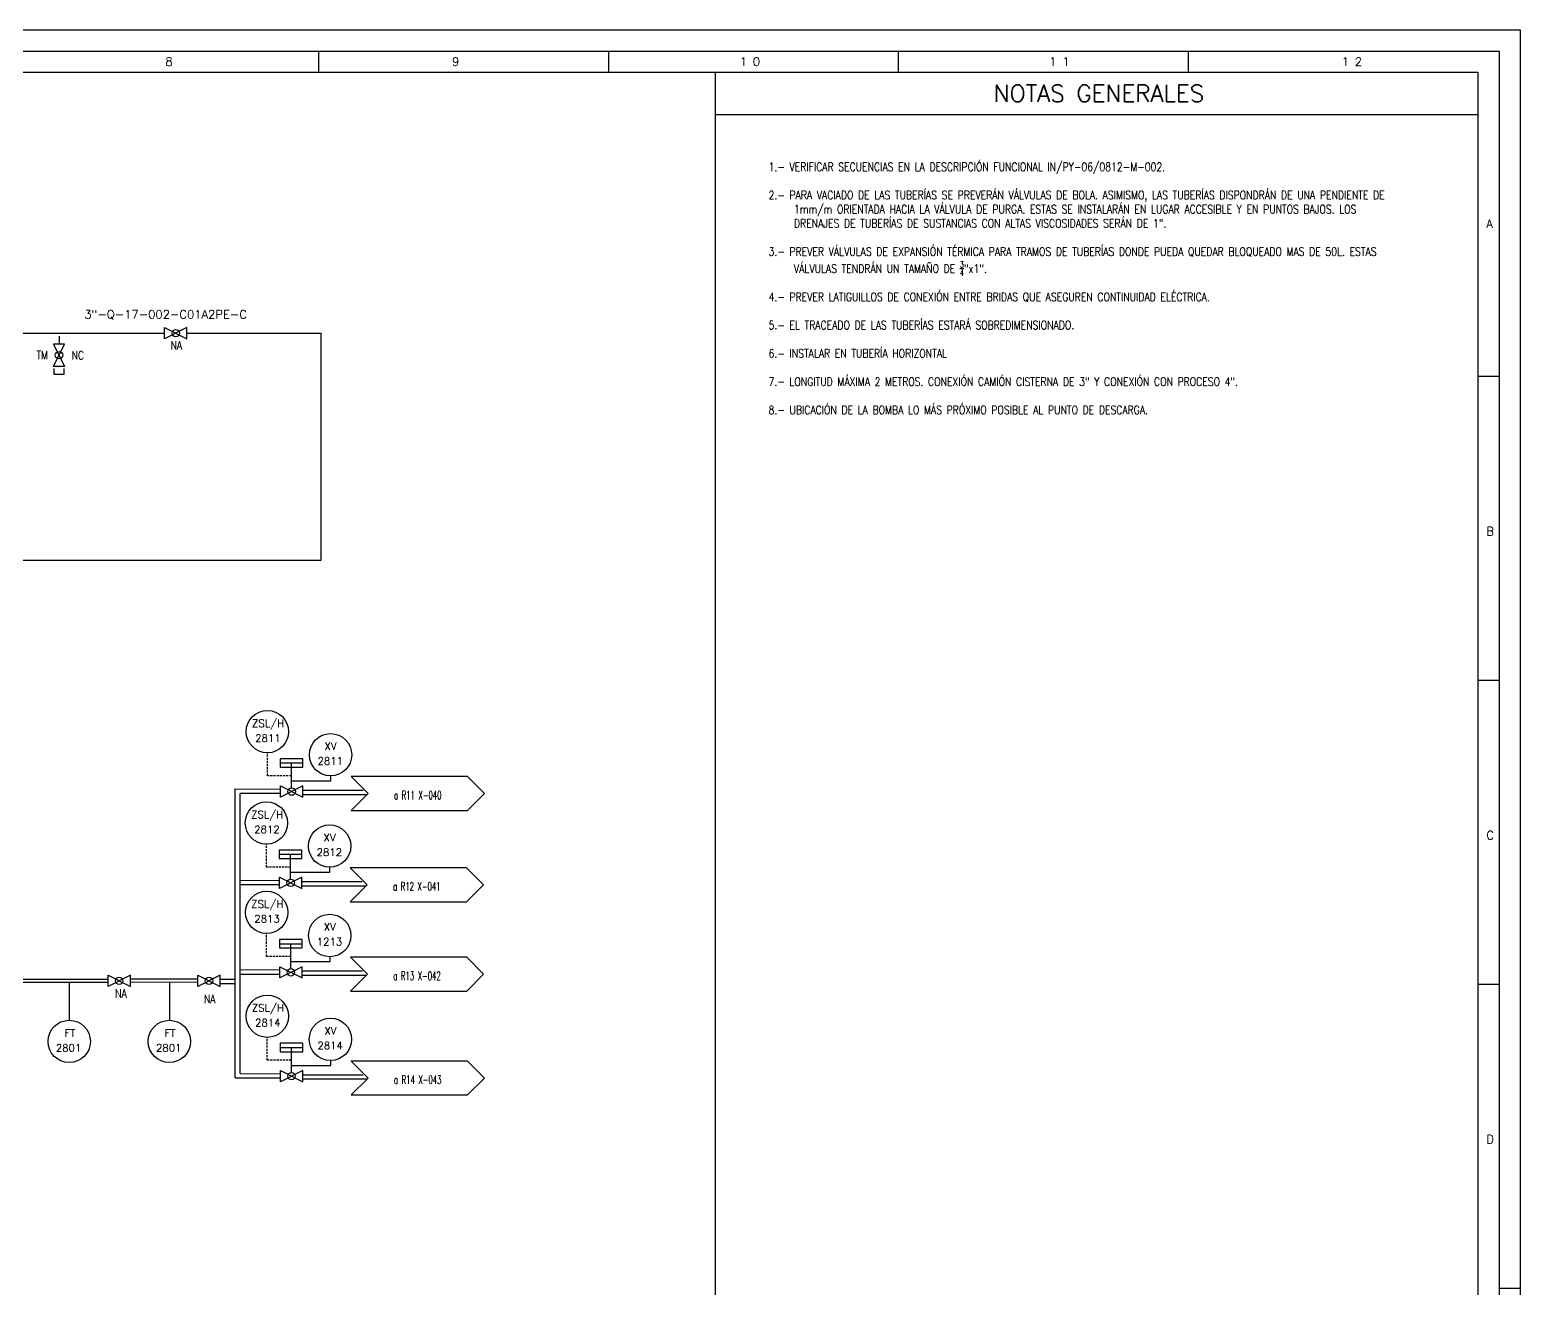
# Model space of a CAD drawing. Header units: metres. Extents: x 91 to 3133, y 1612 to 2206.
# Drawn here: x 1624.3 to 1976.1, y 1908.7 to 2205.7 of the extents above; entities that cross this region are included whole.
import ezdxf
from ezdxf.enums import TextEntityAlignment as Align

# ---------------------------------------------------------------- set-up
doc = ezdxf.new("R2010")
doc.units = ezdxf.units.M
doc.linetypes.add('TRAZOS', pattern=[0.75, 0.5, -0.25])
for name, color, linetype in [('CAJETIN', 1, 'Continuous'), ('EQUIPOS', 5, 'Continuous'), ('FORMATO', 7, 'Continuous'), ('INSTRUMENTOS', 1, 'Continuous'), ('TEX', 7, 'Continuous'), ('TEXTO-VALVULAS Y ACCESORIOS', 7, 'Continuous'), ('TUBERIA', 5, 'Continuous'), ('TUBERÍA2', 1, 'TRAZOS'), ('VALVULAS Y ACCESORIOS', 1, 'Continuous')]:
    doc.layers.add(name, color=color, linetype=linetype)
doc.layers.add('TUBERÍA3', color=1, linetype='Continuous', true_color=0xff0000)
doc.styles.add('PY', font='ROMANS.shx')
doc.styles.add('PY1', font='ROMANS.shx', dxfattribs={"width": 0.8})
doc.linetypes.add('SEÑAL_MECANICA2', pattern='A,4.411183,["o",PY,S=4.130212,R=360,X=0,Y=-1.374288],0.588817,-0.374158,["",PY,S=2,R=360,X=0,Y=-0.688262],-2.183682', length=7.55784)

# ---------------------------------------------------------------- blocks, each defined once
blk = doc.blocks.new('VALV GLOB-V')
at = {"layer": 'INSTRUMENTOS', "color": 1, "flags": 128}
blk.add_lwpolyline([(5.7, -1.43), (5.7, 1.43), (0, -1.43), (0, 1.43)], close=True, dxfattribs=at)
at = {"layer": 'INSTRUMENTOS', "color": 1}
blk.add_circle((2.85, 0), 0.95, dxfattribs=at)
at = {"layer": 'INSTRUMENTOS', "color": 7, "linetype": 'SEÑAL_MECANICA2', "style": 'PY'}
blk.add_attdef('REF.', text='', height=2, dxfattribs=at).set_placement((3, -3.37), align=Align.MIDDLE)
blk = doc.blocks.new('SEÑAL CIR')
at = {"color": 1}
blk.add_circle((0, 5.7), 5.7, dxfattribs=at)
at = {"layer": 'INSTRUMENTOS', "linetype": 'Continuous', "style": 'PY', "flags": 4}
for p in [(0.18, 6.94), (0.13, 2.95)]:
    blk.add_attdef('---', text='', height=2, dxfattribs=at).set_placement(p, align=Align.CENTER)
blk = doc.blocks.new('MARCO-A1')
at = {"layer": 'FORMATO', "color": 5}
for p, q in [((557.33, 589), (557.33, 584)), ((625.75, 589), (625.75, 584)), ((694.17, 589), (694.17, 584)), ((762.58, 589), (762.58, 584)), ((831, 512.25), (836, 512.25)), ((831, 440.5), (836, 440.5)), ((831, 368.75), (836, 368.75))]:
    blk.add_line(p, q, dxfattribs=at)
at = {"layer": 'FORMATO', "color": 1, "linetype": 'Continuous'}
blk.add_line((836, 297), (841, 297), dxfattribs=at)
at = {"layer": 'FORMATO', "color": 1}
blk.add_lwpolyline([(0, 594), (841, 594), (841, 0), (0, 0)], close=True, dxfattribs=at)
at = {"layer": 'FORMATO', "color": 5}
blk.add_lwpolyline([(5, 589), (836, 589), (836, 5), (5, 5)], close=True, dxfattribs=at)
at = {"layer": 'FORMATO', "color": 8, "linetype": 'Continuous'}
blk.add_lwpolyline([(10, 584), (831, 584), (831, 10), (10, 10)], close=True, dxfattribs=at)
at = {"layer": 'FORMATO', "color": 1, "style": 'PY'}
for s, p in [('8', (521.17, 585.5)), ('9', (588.85, 585.5)), ('1 0', (656.77, 585.5)), ('1 1', (729.83, 585.5)), ('1 2', (798.88, 585.5)), ('A', (833, 547.25)), ('B', (833, 474.67)), ('C', (833, 402.92)), ('D', (833, 331.17))]:
    blk.add_text(s, height=2, dxfattribs=at).set_placement(p)
blk = doc.blocks.new('BANDERA DE FLUJO')
at = {"layer": 'TEX', "color": 1, "ltscale": 0.1, "flags": 128}
blk.add_lwpolyline([(-4, 4), (-31.46, 4), (-27.46, 0), (-31.46, -4), (-4, -4), (0, 0)], close=True, dxfattribs=at)
at = {"layer": 'TEX', "style": 'PY1', "width": 0.8}
for tag, p in [('ETIQUETA-LINEA-1', (-15.73, 0.61)), ('ETIQUETA-LINEA-2', (-15.73, -2.91))]:
    blk.add_attdef(tag, text='', height=2, dxfattribs=at).set_placement(p, align=Align.CENTER)

msp = doc.modelspace()

# ---------------------------------------------------------------- linework, layer by layer
at = {"color": 1}
msp.add_line((1631.16, 2133.39), (1631.16, 2131.54), dxfattribs=at)
at = {"color": 5}
for p, q in [((1672.72, 1958.34), (1672.72, 2026.53)), ((1672.72, 2026.53), (1683.41, 2026.5)), ((1688.73, 2026.26), (1702.95, 2026.26)), ((1673.91, 2004.98), (1683.25, 2004.95)), ((1688.51, 2004.71), (1702.73, 2004.71)), ((1673.95, 1983.88), (1683.29, 1983.85)), ((1688.55, 1983.6), (1702.77, 1983.6)), ((1672.72, 1958.34), (1683.41, 1958.34)), ((1688.71, 1959.09), (1702.92, 1959.09))]:
    msp.add_line(p, q, dxfattribs=at)
at = {"color": 4}
for p, q in [((1673.92, 2025.51), (1683.45, 2025.51)), ((1673.92, 1959.37), (1673.92, 2025.49)), ((1688.77, 2025.25), (1703.84, 2025.25)), ((1673.92, 2003.96), (1683.21, 2003.96)), ((1688.55, 2003.7), (1703.62, 2003.7)), ((1673.96, 1982.85), (1683.25, 1982.85)), ((1688.59, 1982.6), (1703.66, 1982.6)), ((1673.93, 1959.36), (1683.45, 1959.33)), ((1688.75, 1958.08), (1703.81, 1958.08))]:
    msp.add_line(p, q, dxfattribs=at)
at = {"color": 4, "linetype": 'ByBlock'}
msp.add_line((1669.21, 1980.58), (1672.74, 1980.58), dxfattribs=at)
at = {"color": 1, "flags": 128}
msp.add_lwpolyline([(1629.91, 2125.74), (1629.91, 2124.42), (1632.41, 2124.42), (1632.41, 2125.74)], dxfattribs=at)
at = {"layer": 'CAJETIN', "color": 8, "linetype": 'Continuous'}
msp.add_line((1786.09, 1621.7), (1786.09, 2195.7), dxfattribs=at)
at = {"layer": 'CAJETIN', "color": 8}
msp.add_line((1786.09, 2185.7), (1966.09, 2185.7), dxfattribs=at)
at = {"layer": 'EQUIPOS'}
for p, q in [((1619.83, 1981.64), (1628.6, 1981.64)), ((1648.07, 1981.73), (1662.14, 1981.73)), ((1662.14, 1981.73), (1663.92, 1981.73)), ((1669.2, 1981.64), (1672.74, 1981.64))]:
    msp.add_line(p, q, dxfattribs=at)
at = {"layer": 'EQUIPOS', "linetype": 'Continuous'}
msp.add_line((1628.6, 1981.64), (1642.79, 1981.64), dxfattribs=at)
at = {"layer": 'TUBERIA', "color": 5, "linetype": 'Continuous'}
for p, q in [((1612.22, 2134.09), (1656.09, 2134.09)), ((1661.35, 2134.09), (1693.04, 2134.09))]:
    msp.add_line(p, q, dxfattribs=at)
at = {"layer": 'TUBERIA', "color": 1, "linetype": 'Continuous', "ltscale": 5}
for p, q in [((1633.56, 1980.85), (1633.56, 1971.94)), ((1657.21, 1980.9), (1657.21, 1971.94))]:
    msp.add_line(p, q, dxfattribs=at)
at = {"layer": 'TUBERIA', "color": 5, "linetype": 'Continuous'}
msp.add_lwpolyline([(1161.25, 2036.68), (1161.25, 2080.51), (1693.04, 2080.51), (1693.04, 2134.09)], dxfattribs=at)
at = {"layer": 'TUBERIA', "color": 4, "linetype": 'Continuous'}
for points in [[(1628.55, 1980.85), (1619.83, 1980.85)], [(1642.72, 1980.84), (1628.55, 1980.85)], [(1663.94, 1980.88), (1648.07, 1980.94)]]:
    msp.add_lwpolyline(points, dxfattribs=at)
at = {"layer": 'TUBERÍA2'}
for points in [[(1686.04, 2029.65), (1680.35, 2029.65), (1680.35, 2034.99)], [(1685.82, 2008.1), (1680.13, 2008.1), (1680.13, 2013.45)], [(1685.86, 1986.99), (1680.17, 1986.99), (1680.17, 1992.34)], [(1686.02, 1962.48), (1680.33, 1962.48), (1680.33, 1967.83)]]:
    msp.add_lwpolyline(points, dxfattribs=at)
at = {"layer": 'TUBERÍA3'}
for points in [[(1686.04, 2028.42), (1695.34, 2028.42)], [(1695.34, 2028.42), (1695.34, 2029.53)], [(1685.82, 2006.87), (1695.12, 2006.87)], [(1695.12, 2006.87), (1695.12, 2007.98)], [(1685.86, 1985.77), (1695.16, 1985.77)], [(1695.16, 1985.77), (1695.16, 1986.88)], [(1686.02, 1961.25), (1695.32, 1961.25)], [(1695.32, 1961.25), (1695.32, 1962.36)]]:
    msp.add_lwpolyline(points, dxfattribs=at)
at = {"layer": 'VALVULAS Y ACCESORIOS'}
for p, q in [((1683.37, 2032.67), (1688.71, 2032.67)), ((1686.04, 2026.86), (1686.04, 2032.67)), ((1683.15, 2011.12), (1688.48, 2011.12)), ((1685.82, 2005.31), (1685.82, 2011.12)), ((1683.19, 1990.01), (1688.53, 1990.01)), ((1685.86, 1984.21), (1685.86, 1990.01)), ((1683.35, 1965.5), (1688.68, 1965.5)), ((1686.02, 1959.69), (1686.02, 1965.5))]:
    msp.add_line(p, q, dxfattribs=at)
at = {"layer": 'VALVULAS Y ACCESORIOS', "flags": 128}
for points in [[(1683.37, 2033.67), (1683.37, 2031.67), (1688.71, 2031.67), (1688.71, 2033.67)], [(1683.15, 2012.12), (1683.15, 2010.12), (1688.48, 2010.12), (1688.48, 2012.12)], [(1683.19, 1991.01), (1683.19, 1989.01), (1688.53, 1989.01), (1688.53, 1991.01)], [(1683.35, 1966.5), (1683.35, 1964.5), (1688.68, 1964.5), (1688.68, 1966.5)]]:
    msp.add_lwpolyline(points, close=True, dxfattribs=at)

# ---------------------------------------------------------------- block references
msp.add_blockref('MARCO-A1', (1135.09, 1611.7))
at = {"linetype": 'Continuous'}
for p, xscale, yscale, zscale in [((1656.09, 2134.09), 0.9232631578946666, 0.9232631578946666, 0.9232631578946666), ((1683.44, 2025.91), 0.9232631578945529, 0.9232631578945529, 0.9232631578945529), ((1683.22, 2004.36), 0.9232631578945529, 0.9232631578945529, 0.9232631578945529), ((1683.26, 1983.25), 0.9232631578945529, 0.9232631578945529, 0.9232631578945529), ((1642.74, 1981.24), 0.9232631578945529, 0.9232631578945529, 0.9232631578945529), ((1663.94, 1981.24), 0.9232631578945529, 0.9232631578945529, 0.9232631578945529), ((1683.42, 1958.74), 0.9232631578945529, 0.9232631578945529, 0.9232631578945529)]:
    msp.add_blockref('VALV GLOB-V', p, dxfattribs=dict(at, xscale=xscale, yscale=yscale, zscale=zscale))
at = {"linetype": 'Continuous', "xscale": 0.9232631578945529, "yscale": 0.9232631578945529, "zscale": 0.9232631578945529, "rotation": 90}
msp.add_blockref('VALV GLOB-V', (1631.16, 2126.27), dxfattribs=at)
at = {"linetype": 'Continuous'}
ref = msp.add_blockref('SEÑAL CIR', (1680.35, 2035.06), dxfattribs=dict(at, xscale=0.8771000000000413, yscale=0.8771000000000413, zscale=0.8771000000000413))
ref.add_attrib('---', 'ZSL/H', dxfattribs={"layer": 'INSTRUMENTOS', "color": 7, "linetype": 'Continuous', "height": 1.754, "style": 'PY'}).set_placement((1680.51, 2041.14), align=Align.CENTER)
ref.add_attrib('---', '2811', dxfattribs={"layer": 'INSTRUMENTOS', "color": 7, "linetype": 'Continuous', "height": 1.754, "style": 'PY'}).set_placement((1680.46, 2037.64), align=Align.CENTER)
ref = msp.add_blockref('SEÑAL CIR', (1695.26, 2029.6), dxfattribs=dict(at, xscale=0.8770999999999276, yscale=0.8770999999999276, zscale=0.8770999999999276))
ref.add_attrib('---', 'XV', dxfattribs={"layer": 'INSTRUMENTOS', "color": 7, "linetype": 'Continuous', "height": 1.754, "style": 'PY'}).set_placement((1695.26, 2035.75), align=Align.CENTER)
ref.add_attrib('---', '2811', dxfattribs={"layer": 'INSTRUMENTOS', "color": 7, "linetype": 'Continuous', "height": 1.754, "style": 'PY'}).set_placement((1695.19, 2032.26), align=Align.CENTER)
ref = msp.add_blockref('BANDERA DE FLUJO', (1731.58, 2025.47))
ref.add_attrib('ETIQUETA-LINEA-1', 'a R11 X-040', dxfattribs={"layer": 'TEX', "height": 2, "style": 'PY1', "width": 0.6}).set_placement((1715.85, 2026.07), align=Align.TOP_CENTER)
ref = msp.add_blockref('SEÑAL CIR', (1680.13, 2013.51), dxfattribs=dict(at, xscale=0.8771000000000413, yscale=0.8771000000000413, zscale=0.8771000000000413))
ref.add_attrib('---', 'ZSL/H', dxfattribs={"layer": 'INSTRUMENTOS', "color": 7, "linetype": 'Continuous', "height": 1.754, "style": 'PY'}).set_placement((1680.29, 2019.59), align=Align.CENTER)
ref.add_attrib('---', '2812', dxfattribs={"layer": 'INSTRUMENTOS', "color": 7, "linetype": 'Continuous', "height": 1.754, "style": 'PY'}).set_placement((1680.24, 2016.1), align=Align.CENTER)
ref = msp.add_blockref('SEÑAL CIR', (1695.04, 2008.05), dxfattribs=dict(at, xscale=0.8770999999999276, yscale=0.8770999999999276, zscale=0.8770999999999276))
ref.add_attrib('---', 'XV', dxfattribs={"layer": 'INSTRUMENTOS', "color": 7, "linetype": 'Continuous', "height": 1.754, "style": 'PY'}).set_placement((1695.04, 2014.21), align=Align.CENTER)
ref.add_attrib('---', '2812', dxfattribs={"layer": 'INSTRUMENTOS', "color": 7, "linetype": 'Continuous', "height": 1.754, "style": 'PY'}).set_placement((1694.96, 2010.71), align=Align.CENTER)
ref = msp.add_blockref('BANDERA DE FLUJO', (1731.36, 2003.92))
ref.add_attrib('ETIQUETA-LINEA-1', 'a R12 X-041', dxfattribs={"layer": 'TEX', "height": 2, "style": 'PY1', "width": 0.6}).set_placement((1715.63, 2004.53), align=Align.TOP_CENTER)
ref = msp.add_blockref('SEÑAL CIR', (1680.17, 1992.4), dxfattribs=dict(at, xscale=0.8771000000000413, yscale=0.8771000000000413, zscale=0.8771000000000413))
ref.add_attrib('---', 'ZSL/H', dxfattribs={"layer": 'INSTRUMENTOS', "color": 7, "linetype": 'Continuous', "height": 1.754, "style": 'PY'}).set_placement((1680.33, 1998.49), align=Align.CENTER)
ref.add_attrib('---', '2813', dxfattribs={"layer": 'INSTRUMENTOS', "color": 7, "linetype": 'Continuous', "height": 1.754, "style": 'PY'}).set_placement((1680.28, 1994.99), align=Align.CENTER)
ref = msp.add_blockref('SEÑAL CIR', (1695.08, 1986.94), dxfattribs=dict(at, xscale=0.8770999999999276, yscale=0.8770999999999276, zscale=0.8770999999999276))
ref.add_attrib('---', 'XV', dxfattribs={"layer": 'INSTRUMENTOS', "color": 7, "linetype": 'Continuous', "height": 1.754, "style": 'PY'}).set_placement((1695.08, 1993.1), align=Align.CENTER)
ref.add_attrib('---', '1213', dxfattribs={"layer": 'INSTRUMENTOS', "color": 7, "linetype": 'Continuous', "height": 1.754, "style": 'PY'}).set_placement((1695.01, 1989.61), align=Align.CENTER)
ref = msp.add_blockref('BANDERA DE FLUJO', (1731.4, 1982.81))
ref.add_attrib('ETIQUETA-LINEA-1', 'a R13 X-042', dxfattribs={"layer": 'TEX', "height": 2, "style": 'PY1', "width": 0.6}).set_placement((1715.67, 1983.42), align=Align.TOP_CENTER)
ref = msp.add_blockref('SEÑAL CIR', (1680.33, 1967.89), dxfattribs=dict(at, xscale=0.8771000000000413, yscale=0.8771000000000413, zscale=0.8771000000000413))
ref.add_attrib('---', 'ZSL/H', dxfattribs={"layer": 'INSTRUMENTOS', "color": 7, "linetype": 'Continuous', "height": 1.754, "style": 'PY'}).set_placement((1680.48, 1973.97), align=Align.CENTER)
ref.add_attrib('---', '2814', dxfattribs={"layer": 'INSTRUMENTOS', "color": 7, "linetype": 'Continuous', "height": 1.754, "style": 'PY'}).set_placement((1680.44, 1970.48), align=Align.CENTER)
ref = msp.add_blockref('SEÑAL CIR', (1633.56, 1961.94), dxfattribs=dict(at, xscale=0.8770999999999276, yscale=0.8770999999999276, zscale=0.8770999999999276))
ref.add_attrib('---', 'FT', dxfattribs={"layer": 'INSTRUMENTOS', "color": 7, "linetype": 'Continuous', "height": 1.754, "style": 'PY'}).set_placement((1633.72, 1968.03), align=Align.CENTER)
ref.add_attrib('---', '2801', dxfattribs={"layer": 'INSTRUMENTOS', "color": 7, "linetype": 'Continuous', "height": 1.754, "style": 'PY'}).set_placement((1633.41, 1964.53), align=Align.CENTER)
ref = msp.add_blockref('SEÑAL CIR', (1657.21, 1961.94), dxfattribs=dict(at, xscale=0.8770999999999276, yscale=0.8770999999999276, zscale=0.8770999999999276))
ref.add_attrib('---', 'FT', dxfattribs={"layer": 'INSTRUMENTOS', "color": 7, "linetype": 'Continuous', "height": 1.754, "style": 'PY'}).set_placement((1657.36, 1968.03), align=Align.CENTER)
ref.add_attrib('---', '2801', dxfattribs={"layer": 'INSTRUMENTOS', "color": 7, "linetype": 'Continuous', "height": 1.754, "style": 'PY'}).set_placement((1657.06, 1964.53), align=Align.CENTER)
ref = msp.add_blockref('SEÑAL CIR', (1695.24, 1962.43), dxfattribs=dict(at, xscale=0.8770999999999276, yscale=0.8770999999999276, zscale=0.8770999999999276))
ref.add_attrib('---', 'XV', dxfattribs={"layer": 'INSTRUMENTOS', "color": 7, "linetype": 'Continuous', "height": 1.754, "style": 'PY'}).set_placement((1695.24, 1968.59), align=Align.CENTER)
ref.add_attrib('---', '2814', dxfattribs={"layer": 'INSTRUMENTOS', "color": 7, "linetype": 'Continuous', "height": 1.754, "style": 'PY'}).set_placement((1695.16, 1965.09), align=Align.CENTER)
ref = msp.add_blockref('BANDERA DE FLUJO', (1731.56, 1958.3))
ref.add_attrib('ETIQUETA-LINEA-1', 'a R14 X-043', dxfattribs={"layer": 'TEX', "height": 2, "style": 'PY1', "width": 0.6}).set_placement((1715.83, 1958.91), align=Align.TOP_CENTER)

# ---------------------------------------------------------------- texts
at = {"linetype": 'Continuous', "insert": (1798.66, 2174.36), "char_height": 2, "width": 159.6115, "attachment_point": 1, "style": 'PY1'}
msp.add_mtext('\\A1;1.- VERIFICAR SECUENCIAS EN LA DESCRIPCIÓN FUNCIONAL IN/PY-06/0812-M-002.\\P\\P\\pi-6,l6;2.- PARA VACIADO DE LAS TUBERÍAS SE PREVERÁN VÁLVULAS DE BOLA. ASIMISMO, LAS TUBERÍAS DISPONDRÁN DE UNA PENDIENTE DE 1mm/m ORIENTADA HACIA LA VÁLVULA DE PURGA. ESTAS SE INSTALARÁN EN LUGAR ACCESIBLE Y EN PUNTOS BAJOS. LOS DRENAJES DE TUBERÍAS DE SUSTANCIAS CON ALTAS VISCOSIDADES SERÁN DE 1".\\P\\pi0,l0;\\P\\pi-6,l6;3.- PREVER VÁLVULAS DE EXPANSIÓN TÉRMICA PARA TRAMOS DE TUBERÍAS DONDE PUEDA QUEDAR BLOQUEADO MAS DE 50L. ESTAS VÁLVULAS TENDRÁN UN TAMAÑO DE {\\H0.7x;\\S3/4;\\H1.429x;"x1".\\P\\pi0,l0;}\\P4.- PREVER LATIGUILLOS DE CONEXIÓN ENTRE BRIDAS QUE ASEGUREN CONTINUIDAD ELÉCTRICA.\\P \\P5.- EL TRACEADO DE LAS TUBERÍAS ESTARÁ SOBREDIMENSIONADO.\\P^I\\P6.- INSTALAR EN TUBERÍA HORIZONTAL\\P\\P7.- LONGITUD MÁXIMA 2 METROS. CONEXIÓN CAMIÓN CISTERNA DE 3" Y CONEXIÓN CON PROCESO 4".^I\\P\\P8.- UBICACIÓN DE LA BOMBA LO MÁS PRÓXIMO POSIBLE AL PUNTO DE DESCARGA.', dxfattribs=at)
at = {"layer": 'TEX', "color": 8, "style": 'PY'}
msp.add_text('NOTAS GENERALES', height=4, dxfattribs=at).set_placement((1876.65, 2188.7), align=Align.CENTER)
at = {"layer": 'TEX', "color": 7, "char_height": 2, "width": 28.6036, "attachment_point": 5, "style": 'PY1'}
for s, insert in [('NA', (1658.88, 2131.24)), ('TM', (1627.21, 2128.96)), ('NC', (1635.61, 2128.87)), ('NA', (1645.77, 1978.26)), ('NA', (1666.72, 1976.96))]:
    msp.add_mtext(s, dxfattribs=dict(at, insert=insert))
at = {"layer": 'TEXTO-VALVULAS Y ACCESORIOS', "style": 'PY'}
msp.add_text('3"-Q-17-002-C01A2PE-C', height=2, dxfattribs=at).set_placement((1656.32, 2137.54), align=Align.CENTER)

doc.saveas('drawing.dxf')
